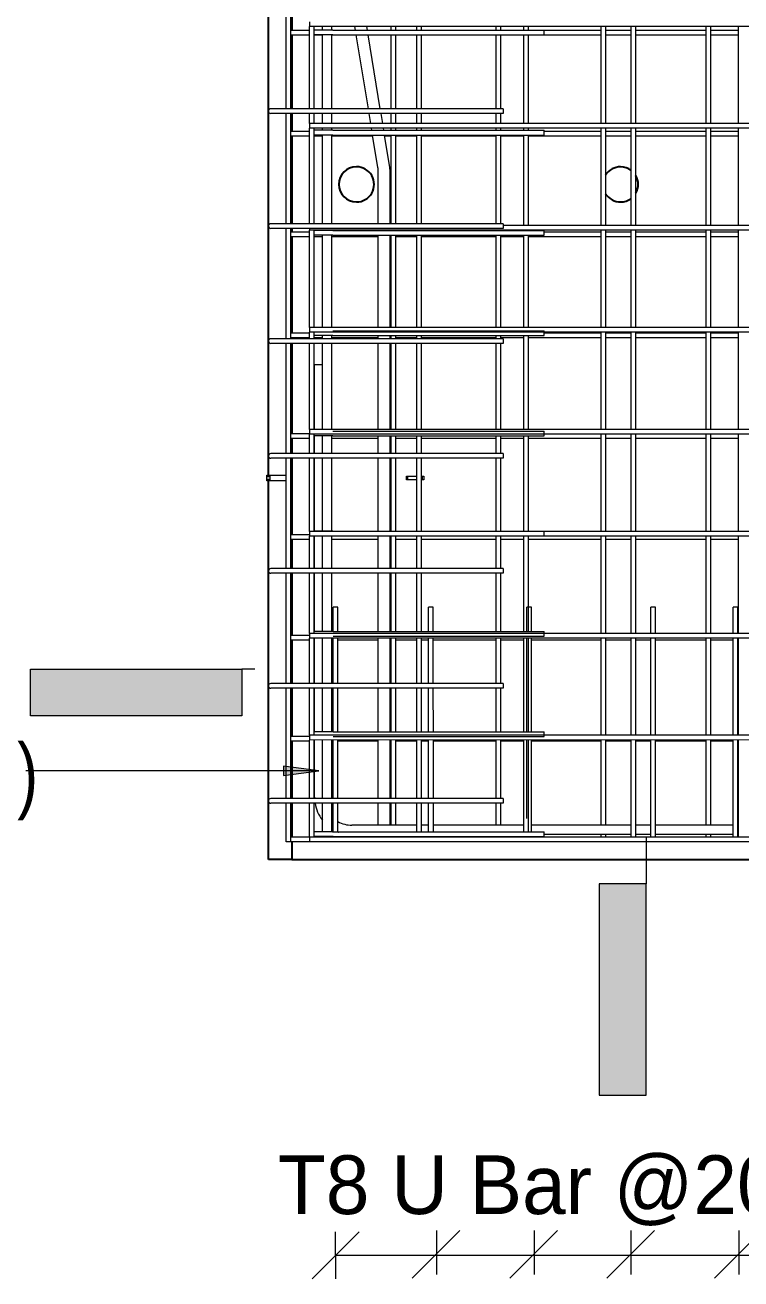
# Model space of a CAD drawing. Header units: millimetres. Extents: x -12508 to 11584, y -2169 to 13538.
# Drawn here: x -10300 to -9081, y -2109 to 26 of the extents above; entities that cross this region are included whole.
import ezdxf

# ---------------------------------------------------------------- set-up
doc = ezdxf.new("R2010")
doc.units = ezdxf.units.MM
doc.linetypes.add('Dash', pattern=[6.36, 3.18, -3.18])
for name, color, linetype, lineweight in [('A-ANNO-DIMS', 211, 'Continuous', 9), ('A-ANNO-DIMS-40', 211, 'Continuous', 9), ('A-DETL-MBND', 5, 'Continuous', 18), ('A-GENM', 13, 'Continuous', 18), ('A-WALL', 113, 'Continuous', 25), ('A-WALL-HDLN', 110, 'Dash', 25), ('G-ANNO-SYMB', 111, 'Continuous', 9), ('S-RBAR', 171, 'Continuous', 18), ('S-RBAR-IDEN', 171, 'Continuous', 9)]:
    doc.layers.add(name, color=color, linetype=linetype, lineweight=lineweight)
doc.styles.add('Nirmala UI Semilight', font='NirmalaS.ttf', dxfattribs={"width": 0.8, "height": 100})
doc.styles.add('Nirmala UI Semilight_1', font='NirmalaS.ttf', dxfattribs={"height": 100})
doc.dimstyles.new('Arrow_Filled_-_2_5_NI_UI', dxfattribs={"dimscale": 304.8, "dimtxt": 104.736395, "dimasz": 0.262467, "dimexe": 0.131234, "dimexo": 0.0625, "dimgap": 0.131234, "dimtad": 1, "dimdec": 4, "dimzin": 0, "dimdsep": 46, "dimtxsty": 'Nirmala UI Semilight_1', "dimblk1": 'OBLIQUE', "dimblk2": 'OBLIQUE', "dimsah": 1, "dimcen": 0.09, "dimazin": 0, "dimtfac": 1, "dimtdec": 4, "dimtix": 1, "dimtmove": 0, "dimatfit": 3, "dimfxl": 0.131234, "dimfxlon": 1, "dimtvp": 1, "dimtolj": 1, "dimtzin": 0, "dimarcsym": 2})

# ---------------------------------------------------------------- blocks, each defined once
blk = doc.blocks.new('RR spread anchor face based - RR-SA-1_4-160-1726851-Elevation Front 1')
at = {"layer": 'A-GENM'}
for p, q in [((-9650.6, 627.8), (-9648.1, 627.8)), ((-9650.6, 621.8), (-9650.6, 627.8)), ((-9648.1, 621.8), (-9650.6, 621.8)), ((-9648.1, 627.8), (-9632.9, 627.8)), ((-9648.1, 621.8), (-9648.1, 627.8)), ((-9632.9, 621.8), (-9648.1, 621.8)), ((-9624.9, 627.8), (-9623.1, 627.8)), ((-9623.1, 621.8), (-9624.9, 621.8)), ((-9623.1, 627.8), (-9620.6, 627.8)), ((-9623.1, 621.8), (-9623.1, 627.8)), ((-9620.6, 621.8), (-9623.1, 621.8)), ((-9620.6, 627.8), (-9620.6, 621.8))]:
    blk.add_line(p, q, dxfattribs=at)
blk = doc.blocks.new('RR spread anchor face based - RR-SA-2_5-250-2997505-Elevation Front 1')
at = {"layer": 'A-GENM'}
for p, q in [((-9888.1, 629.8), (-9883.1, 629.8)), ((-9888.1, 619.8), (-9888.1, 629.8)), ((-9883.1, 619.8), (-9888.1, 619.8)), ((-9883.1, 629.8), (-9855.6, 629.8)), ((-9883.1, 629.8), (-9883.1, 619.8)), ((-9855.6, 619.8), (-9883.1, 619.8)), ((-9847.6, 629.8), (-9845.6, 629.8)), ((-9845.6, 619.8), (-9847.6, 619.8))]:
    blk.add_line(p, q, dxfattribs=at)
blk = doc.blocks.new('Detail View - M_Section Tail - Filled Horizontal-14034-Elevation Front 1')
at = {"layer": 'G-ANNO-SYMB'}
blk.add_hatch(color=256, dxfattribs=at).paths.add_polyline_path([(-9931, 3649.4), (-9931, 3729.4), (-10291, 3729.4), (-10291, 3649.4)])
for p, q in [((-10291, 3649.4), (-10291, 3729.4)), ((-10291, 3729.4), (-9931, 3729.4)), ((-9931, 3729.4), (-9931, 3649.4)), ((-9931, 3649.4), (-10291, 3649.4))]:
    blk.add_line(p, q, dxfattribs=at)
blk = doc.blocks.new('DIMBLOCK2-Elevation Front 1')
at = {"layer": 'A-ANNO-DIMS-40'}
for p, q in [((-9771.1, -2069.4), (-9731.1, -2029.4)), ((-9771.1, -2069.4), (-9771.1, -2029.4)), ((-8758.8, -2069.4), (-8718.8, -2029.4)), ((-8758.8, -2069.4), (-8758.8, -2029.4)), ((-9771.1, -2069.4), (-9811.1, -2109.5)), ((-8758.8, -2069.4), (-9771.1, -2069.4)), ((-9771.1, -2069.4), (-9771.1, -2109.5)), ((-8758.8, -2069.4), (-8798.8, -2109.4)), ((-8758.8, -2069.4), (-8758.8, -2109.4))]:
    blk.add_line(p, q, dxfattribs=at)
at = {"layer": 'A-ANNO-DIMS-40', "color": 0, "insert": (-9869.6, -1899), "char_height": 100, "width": 1451.075, "attachment_point": 1, "rotation": 0.0006, "line_spacing_factor": 1.142579, "style": 'Nirmala UI Semilight_1'}
blk.add_mtext('T8 U Bar @200 mm', dxfattribs=at)
blk = doc.blocks.new('_Oblique')
at = {"color": 0, "linetype": 'ByBlock', "lineweight": -2}
blk.add_line((-0.5, -0.5), (0.5, 0.5), dxfattribs=at)

msp = doc.modelspace()

# ---------------------------------------------------------------- hatches: boundary and pattern name
at = {"layer": 'S-RBAR-IDEN'}
msp.add_hatch(color=256, dxfattribs=at).paths.add_polyline_path([(-9799.79353, -1244.22781), (-9859.79353, -1236.32866), (-9859.79353, -1252.12696)])

# ---------------------------------------------------------------- linework, layer by layer
at = {"layer": 'A-DETL-MBND'}
for p, q in [((-9559.26735, -2027.12578), (-9640.58463, -2108.44306)), ((-9599.26735, -2027.12578), (-9599.26735, -2102.12578)), ((-9393.02424, -2027.12578), (-9474.34152, -2108.44306)), ((-9433.02424, -2027.12578), (-9433.02424, -2102.12578)), ((-9228.03061, -2027.12578), (-9309.34789, -2108.44306)), ((-9268.03061, -2027.12578), (-9268.03061, -2102.12578)), ((-9044.28801, -2027.12578), (-9125.60529, -2108.44306)), ((-9084.28801, -2027.12578), (-9084.28801, -2102.12578))]:
    msp.add_line(p, q, dxfattribs=at)
at = {"layer": 'A-WALL'}
for p, q in [((-9885.57382, -740.17159), (-9885.58803, 619.82841)), ((-9845.58068, 71.42865), (-9845.58011, 16.89738)), ((-9845.58003, 8.89738), (-9845.57872, -116.37089)), ((-9845.57864, -124.37135), (-9845.57832, -154.86124)), ((-9845.57824, -162.86124), (-9845.57668, -312.17089)), ((-9845.57659, -320.17135), (-9845.57652, -326.61986)), ((-9845.57644, -334.61986), (-9845.57473, -498.37848)), ((-9845.57465, -506.37848), (-9845.57463, -507.97089)), ((-9845.57455, -515.97135), (-9845.57294, -670.13711)), ((-9845.57285, -678.13711), (-9845.57258, -703.77089)), ((-9845.5725, -711.77135), (-9845.57114, -841.89573)), ((-9885.56698, -1395.17187), (-9885.57372, -750.17159)), ((-9845.57106, -849.89573), (-9845.57054, -899.57089)), ((-9845.57045, -907.57135), (-9845.56935, -1013.65435)), ((-9845.56926, -1021.65435), (-9845.56849, -1095.37089)), ((-9845.56841, -1103.37135), (-9845.56755, -1185.41297)), ((-9845.56747, -1193.41297), (-9845.56645, -1291.17089)), ((-9845.56636, -1299.17135), (-9845.56576, -1357.17159)), ((-9845.56567, -1365.17159), (-9845.56536, -1395.17072)), ((-9845.56686, -1395.1714), (-9885.56698, -1395.17187)), ((-9845.56536, -1395.17072), (-9845.56686, -1395.1714)), ((-9845.56536, -1395.17072), (-8685.57906, -1395.1586))]:
    msp.add_line(p, q, dxfattribs=at)
for centre, start, end in [((-9735.57738, -245.16957), 90.00059865, 270.00059865), ((-9735.57738, -245.16957), 270.00059865, 90.00059865), ((-9285.57738, -245.16486), 90.00059865, 148.19539969), ((-9285.57738, -245.16486), 52.79779812, 90.00059865), ((-9285.57738, -245.16486), 330.01429004, 29.98690725), ((-9285.57738, -245.16486), 211.8057976, 270.00059865), ((-9285.57738, -245.16486), 270.00059865, 307.20339918)]:
    msp.add_arc(centre, 30, start, end, dxfattribs=at)
at = {"layer": 'A-WALL-HDLN'}
msp.add_line((-9885.57372, -750.12198), (-9885.57382, -740.2212), dxfattribs=at)
at = {"layer": 'G-ANNO-SYMB'}
for p, q in [((-9908.71552, -1070.60102), (-9930.95881, -1070.60102)), ((-9241.94215, -1356.07008), (-9241.94215, -1436.64516))]:
    msp.add_line(p, q, dxfattribs=at)
at = {"layer": 'S-RBAR'}
for p, q in [((-9855.59657, -116.371), (-9855.59853, 71.42855)), ((-9847.59657, -116.37091), (-9847.59853, 71.42863)), ((-9815.59522, -116.37058), (-9815.59669, 23.98399)), ((-9815.59668, 31.98399), (-9815.5966, 23.98399)), ((-8644.85616, 23.99623), (-9815.5966, 23.98399)), ((-9807.59522, -116.3705), (-9807.59669, 23.98408)), ((-9793.34251, 17.61466), (-9793.34257, 23.98423)), ((-9777.34251, 17.61485), (-9777.34257, 23.98439)), ((-9737.3114, 17.61527), (-9738.35507, 23.9848)), ((-9717.04474, 17.61548), (-9718.08841, 23.98501)), ((-9676.72768, 17.6159), (-9676.72775, 23.98545)), ((-9668.72768, 17.61598), (-9668.72775, 23.98553)), ((-9632.92996, 17.61636), (-9632.93002, 23.9859)), ((-9624.92996, 17.61644), (-9624.93002, 23.98599)), ((-9497.8574, 17.61777), (-9497.85747, 23.98731)), ((-9489.8574, 17.61785), (-9489.85747, 23.9874)), ((-9450.26329, 17.61827), (-9450.26336, 23.98781)), ((-9442.26329, 17.61835), (-9442.26336, 23.9879)), ((-9318.98546, -141.65514), (-9318.98719, 23.98918)), ((-9310.98546, -141.65506), (-9310.98719, 23.98927)), ((-9267.59496, -141.6546), (-9267.59669, 23.98972)), ((-9259.59496, -141.65452), (-9259.59669, 23.9898)), ((-9140.11518, -141.65327), (-9140.11691, 23.99105)), ((-9132.11518, -141.65319), (-9132.11691, 23.99114)), ((-9084.92829, -141.65269), (-9084.93002, 23.99163)), ((-9815.59662, 16.89769), (-9847.59796, 16.89736)), ((-9815.59653, 8.89769), (-9847.59787, 8.89736)), ((-9793.34362, 8.89792), (-9807.59653, 8.89777)), ((-9793.34111, -116.37035), (-9793.34242, 9.61466)), ((-9777.34111, -116.37018), (-9777.34242, 9.61485)), ((-9735.88314, 8.89852), (-9777.34242, 8.89809)), ((-9775.59644, 17.61487), (-9415.59644, 17.61863)), ((-9775.59635, 9.61487), (-9415.59635, 9.61863)), ((-9715.35755, -116.36953), (-9736.00058, 9.61528)), ((-9695.09089, -116.36932), (-9715.73391, 9.61549)), ((-9676.72759, 8.89914), (-9715.61647, 8.89874)), ((-9676.72629, -116.36913), (-9676.7276, 9.6159)), ((-9668.72629, -116.36905), (-9668.7276, 9.61598)), ((-9632.92987, 8.8996), (-9668.72759, 8.89923)), ((-9632.92856, -116.36867), (-9632.92987, 9.61636)), ((-9624.92856, -116.36859), (-9624.92987, 9.61644)), ((-9497.85731, 8.90101), (-9624.92987, 8.89968)), ((-9497.856, -116.36726), (-9497.85732, 9.61777)), ((-9489.856, -116.36718), (-9489.85732, 9.61785)), ((-9450.2632, 8.90151), (-9489.85731, 8.90109)), ((-9450.26163, -141.65651), (-9450.26321, 9.61827)), ((-9442.26163, -141.65643), (-9442.26321, 9.61835)), ((-9318.98703, 8.90288), (-9442.2632, 8.90159)), ((-9415.59635, 9.61863), (-9415.59644, 17.61863)), ((-9318.98712, 16.90288), (-9415.59643, 16.90187)), ((-9267.59662, 16.90342), (-9310.98712, 16.90296)), ((-9267.59653, 8.90342), (-9310.98703, 8.90296)), ((-9140.11684, 16.90475), (-9259.59662, 16.9035)), ((-9140.11675, 8.90475), (-9259.59653, 8.9035)), ((-9084.92995, 16.90533), (-9132.11684, 16.90483)), ((-9084.92987, 8.90533), (-9132.11675, 8.90483)), ((-9485.57911, -116.36713), (-9861.57911, -116.37106)), ((-9485.57903, -124.36713), (-9861.57903, -124.37106)), ((-9855.59452, -312.171), (-9855.59648, -124.37145)), ((-9847.59452, -312.17091), (-9847.59648, -124.37137)), ((-9815.59496, -141.66033), (-9815.59514, -124.37058)), ((-9807.59496, -141.66024), (-9807.59514, -124.3705)), ((-9793.34084, -141.66009), (-9793.34102, -124.37035)), ((-9777.34084, -141.65993), (-9777.34102, -124.37018)), ((-9711.21375, -141.65924), (-9714.04673, -124.36952)), ((-9690.94708, -141.65902), (-9693.78006, -124.36931)), ((-9676.72602, -141.65888), (-9676.7262, -124.36958)), ((-9668.72602, -141.65879), (-9668.7262, -124.3695)), ((-9632.92829, -141.65842), (-9632.92847, -124.36867)), ((-9624.92829, -141.65834), (-9624.92847, -124.36859)), ((-9497.85574, -141.65701), (-9497.85592, -124.36771)), ((-9489.85574, -141.65692), (-9489.85592, -124.36763)), ((-9485.57911, -116.36713), (-9485.57903, -124.36713)), ((-8781.57885, -141.64952), (-9815.59487, -141.66033)), ((-9815.59487, -141.66033), (-9815.59478, -149.66033)), ((-9815.59482, -154.86093), (-9847.59616, -154.86126)), ((-9815.59474, -162.86093), (-9847.59608, -162.86126)), ((-9815.59318, -312.17058), (-9815.59488, -149.66033)), ((-8611.50823, -149.64775), (-9815.59478, -149.66033)), ((-9807.59318, -312.1705), (-9807.59488, -149.66024)), ((-9793.34182, -162.8607), (-9807.59474, -162.86085)), ((-9793.34072, -153.09437), (-9793.34076, -149.66009)), ((-9793.33906, -312.17035), (-9793.34064, -161.09437)), ((-9777.34072, -153.09418), (-9777.34076, -149.65993)), ((-9777.33906, -312.17018), (-9777.34064, -161.09418)), ((-9707.73997, -162.8598), (-9777.34062, -162.86053)), ((-9775.59465, -153.09416), (-9415.59465, -153.0904)), ((-9775.59457, -161.09416), (-9415.59457, -161.0904)), ((-9709.34021, -153.09347), (-9709.90293, -149.65922)), ((-9698.99343, -216.24007), (-9708.02939, -161.09345)), ((-9689.07355, -153.09325), (-9689.63626, -149.65901)), ((-9679.25663, -213.00613), (-9687.76272, -161.09324)), ((-9676.7258, -162.85948), (-9687.4733, -162.85959)), ((-9676.7259, -153.09313), (-9676.72594, -149.65888)), ((-9676.72424, -312.16913), (-9676.72582, -161.09313)), ((-9668.7259, -153.09304), (-9668.72594, -149.65879)), ((-9668.72424, -312.16905), (-9668.72582, -161.09304)), ((-9632.92807, -162.85902), (-9668.7258, -162.8594)), ((-9632.92817, -153.09267), (-9632.92821, -149.65842)), ((-9632.92651, -312.16867), (-9632.92809, -161.09267)), ((-9624.92817, -153.09258), (-9624.92821, -149.65834)), ((-9624.92651, -312.16859), (-9624.92809, -161.09258)), ((-9497.85552, -162.85761), (-9624.92807, -162.85894)), ((-9497.85562, -153.09126), (-9497.85566, -149.65701)), ((-9497.85396, -312.16726), (-9497.85554, -161.09126)), ((-9489.85562, -153.09117), (-9489.85566, -149.65692)), ((-9489.85396, -312.16718), (-9489.85554, -161.09117)), ((-9450.2614, -162.85711), (-9489.85552, -162.85753)), ((-9450.26151, -153.09076), (-9450.26154, -149.65651)), ((-9450.25981, -315.30083), (-9450.26142, -161.09076)), ((-9442.26151, -153.09068), (-9442.26154, -149.65643)), ((-9442.25981, -315.30075), (-9442.26142, -161.09068)), ((-9318.98524, -162.85574), (-9442.2614, -162.85703)), ((-9415.59457, -161.0904), (-9415.59465, -153.0904)), ((-9318.98532, -154.85574), (-9415.59463, -154.85675)), ((-9318.98365, -315.29946), (-9318.98538, -149.65514)), ((-9310.98365, -315.29938), (-9310.98538, -149.65506)), ((-9267.59482, -154.8552), (-9310.98532, -154.85566)), ((-9267.59474, -162.8552), (-9310.98524, -162.85566)), ((-9267.59314, -315.29892), (-9267.59488, -149.6546)), ((-9259.59314, -315.29884), (-9259.59488, -149.65452)), ((-9140.11504, -154.85387), (-9259.59482, -154.85512)), ((-9140.11496, -162.85387), (-9259.59474, -162.85512)), ((-9140.11336, -315.29759), (-9140.1151, -149.65327)), ((-9132.11336, -315.29751), (-9132.1151, -149.65319)), ((-9084.92815, -154.8533), (-9132.11504, -154.85379)), ((-9084.92807, -162.8533), (-9132.11496, -162.85379)), ((-9084.92648, -315.29702), (-9084.92821, -149.65269)), ((-9698.40033, -312.16936), (-9698.40125, -223.51597)), ((-9678.40033, -312.16915), (-9678.40125, -223.51576)), ((-9485.57707, -312.16713), (-9861.57707, -312.17106)), ((-9485.57698, -320.16713), (-9861.57698, -320.17106)), ((-9855.59247, -507.971), (-9855.59444, -320.17145)), ((-9847.59247, -507.97091), (-9847.59444, -320.17137)), ((-9815.593, -320.17058), (-9815.59297, -323.30465)), ((-9485.57707, -312.16713), (-9485.57698, -320.16713)), ((-8591.11176, -315.29186), (-9485.57703, -315.3012)), ((-9815.59303, -326.61955), (-9847.59437, -326.61988)), ((-9815.59294, -334.61955), (-9847.59429, -334.61988)), ((-9815.59133, -488.94897), (-9815.59306, -323.30465)), ((-8590.27259, -323.29185), (-9815.59297, -323.30465)), ((-9807.59133, -488.94889), (-9807.59306, -323.30457)), ((-9793.34003, -334.61932), (-9807.59294, -334.61947)), ((-9793.33894, -323.80339), (-9793.33895, -323.30442)), ((-9793.33721, -488.94874), (-9793.33886, -331.80339)), ((-9777.33894, -323.8032), (-9777.33895, -323.30425)), ((-9777.33721, -488.94857), (-9777.33886, -331.8032)), ((-9698.40009, -334.61833), (-9777.33883, -334.61915)), ((-9775.59287, -323.80318), (-9415.59287, -323.79942)), ((-9775.59278, -331.80318), (-9415.59278, -331.79942)), ((-9698.40021, -323.80238), (-9698.40021, -323.30342)), ((-9698.39848, -488.94775), (-9698.40012, -331.80238)), ((-9678.40021, -323.80217), (-9678.40021, -323.30322)), ((-9678.39848, -488.94754), (-9678.40012, -331.80217)), ((-9676.724, -334.6181), (-9678.40009, -334.61812)), ((-9676.72412, -323.80215), (-9676.72412, -323.3032)), ((-9676.72239, -488.94752), (-9676.72403, -331.80215)), ((-9668.72412, -323.80207), (-9668.72412, -323.30311)), ((-9668.72239, -488.94744), (-9668.72403, -331.80207)), ((-9632.92628, -334.61764), (-9668.724, -334.61802)), ((-9632.92639, -323.80169), (-9632.92639, -323.30274)), ((-9632.92466, -488.94706), (-9632.92631, -331.80169)), ((-9624.92639, -323.80161), (-9624.92639, -323.30266)), ((-9624.92466, -488.94698), (-9624.92631, -331.80161)), ((-9497.85372, -334.61623), (-9624.92628, -334.61756)), ((-9497.85384, -323.80028), (-9497.85384, -323.30133)), ((-9497.85211, -488.94565), (-9497.85375, -331.80028)), ((-9489.85384, -323.8002), (-9489.85384, -323.30125)), ((-9489.85211, -488.94557), (-9489.85375, -331.8002)), ((-9450.25961, -334.61573), (-9489.85372, -334.61615)), ((-9450.25972, -323.79978), (-9450.25973, -323.30083)), ((-9450.258, -488.94515), (-9450.25964, -331.79978)), ((-9442.25972, -323.7997), (-9442.25973, -323.30075)), ((-9442.258, -488.94507), (-9442.25964, -331.7997)), ((-9318.98344, -334.61436), (-9442.25961, -334.61565)), ((-9415.59278, -331.79942), (-9415.59287, -323.79942)), ((-9318.98353, -326.61436), (-9415.59284, -326.61537)), ((-9318.98183, -488.94378), (-9318.98356, -323.29946)), ((-9310.98183, -488.9437), (-9310.98356, -323.29938)), ((-9267.59303, -326.61382), (-9310.98353, -326.61428)), ((-9267.59294, -334.61382), (-9310.98344, -334.61428)), ((-9267.59133, -488.94325), (-9267.59306, -323.29892)), ((-9259.59133, -488.94316), (-9259.59306, -323.29884)), ((-9140.11325, -326.61249), (-9259.59303, -326.61374)), ((-9140.11316, -334.61249), (-9259.59294, -334.61374)), ((-9140.11155, -488.94191), (-9140.11328, -323.29759)), ((-9132.11155, -488.94183), (-9132.11328, -323.29751)), ((-9084.92636, -326.61192), (-9132.11325, -326.61241)), ((-9084.92628, -334.61192), (-9132.11316, -334.61241)), ((-9084.92466, -488.94134), (-9084.92639, -323.29702)), ((-8579.69999, -488.93606), (-9815.59124, -488.94897)), ((-9815.59124, -488.94897), (-9815.59115, -496.94897)), ((-9485.57502, -507.96713), (-9861.57502, -507.97106)), ((-9815.59123, -498.37817), (-9847.59257, -498.37851)), ((-9815.59115, -506.37817), (-9847.59249, -506.37851)), ((-9815.59113, -507.97058), (-9815.59125, -496.94897)), ((-9775.59132, -496.94855), (-9815.59115, -496.94897)), ((-9807.59113, -507.9705), (-9807.59125, -496.94889)), ((-9793.33823, -506.37794), (-9807.59115, -506.37809)), ((-9793.33702, -507.97035), (-9793.33707, -502.51242)), ((-9777.33702, -507.97018), (-9777.33707, -502.51223)), ((-9698.3983, -506.37695), (-9777.33703, -506.37777)), ((-9775.59108, -494.51221), (-9415.59108, -494.50845)), ((-8579.69991, -496.93606), (-9775.59106, -496.94855)), ((-9775.591, -502.51221), (-9415.591, -502.50845)), ((-9698.39828, -507.96936), (-9698.39834, -502.5114)), ((-9678.39828, -507.96915), (-9678.39834, -502.51119)), ((-9676.72221, -506.37672), (-9678.3983, -506.37674)), ((-9676.72219, -507.96913), (-9676.72225, -502.51118)), ((-9668.72219, -507.96905), (-9668.72225, -502.51109)), ((-9632.92448, -506.37626), (-9668.72221, -506.37664)), ((-9632.92447, -507.96867), (-9632.92452, -502.51072)), ((-9624.92447, -507.96859), (-9624.92452, -502.51063)), ((-9497.85193, -506.37485), (-9624.92448, -506.37618)), ((-9497.85191, -507.96726), (-9497.85197, -502.50931)), ((-9489.85191, -507.96718), (-9489.85197, -502.50922)), ((-9450.25782, -506.37435), (-9489.85193, -506.37477)), ((-9485.57502, -507.96713), (-9485.57494, -515.96713)), ((-9450.25618, -662.58948), (-9450.25786, -502.50881)), ((-9442.25618, -662.58939), (-9442.25786, -502.50873)), ((-9318.98165, -506.37298), (-9442.25782, -506.37427)), ((-9415.591, -502.50845), (-9415.59108, -494.50845)), ((-9318.98173, -498.37298), (-9415.59104, -498.37399)), ((-9318.98002, -662.5881), (-9318.98175, -496.94378)), ((-9310.98002, -662.58802), (-9310.98175, -496.9437)), ((-9267.59123, -498.37245), (-9310.98173, -498.3729)), ((-9267.59115, -506.37245), (-9310.98165, -506.3729)), ((-9267.58952, -662.58757), (-9267.59125, -496.94325)), ((-9259.58952, -662.58748), (-9259.59125, -496.94316)), ((-9140.11145, -498.37111), (-9259.59123, -498.37236)), ((-9140.11137, -506.37111), (-9259.59115, -506.37236)), ((-9140.10974, -662.58624), (-9140.11147, -496.94191)), ((-9132.10974, -662.58615), (-9132.11147, -496.94183)), ((-9084.92457, -498.37054), (-9132.11145, -498.37103)), ((-9084.92448, -506.37054), (-9132.11137, -506.37103)), ((-9084.92285, -662.58566), (-9084.92458, -496.94134)), ((-9485.57494, -515.96713), (-9861.57494, -515.97106)), ((-9855.59043, -703.771), (-9855.59239, -515.97145)), ((-9847.59043, -703.77091), (-9847.59239, -515.97137)), ((-9815.58952, -662.59329), (-9815.59105, -515.97058)), ((-9807.58952, -662.59321), (-9807.59105, -515.9705)), ((-9793.3354, -662.59306), (-9793.33693, -515.97035)), ((-9777.3354, -662.59289), (-9777.33693, -515.97018)), ((-9698.39667, -662.59207), (-9698.3982, -515.96936)), ((-9678.39667, -662.59186), (-9678.3982, -515.96915)), ((-9676.72058, -662.59184), (-9676.72211, -515.96958)), ((-9668.72058, -662.59176), (-9668.72211, -515.9695)), ((-9632.92285, -662.59138), (-9632.92438, -515.96867)), ((-9624.92285, -662.5913), (-9624.92438, -515.96859)), ((-9497.8503, -662.58997), (-9497.85183, -515.96771)), ((-9489.8503, -662.58989), (-9489.85183, -515.96763)), ((-9793.33655, -552.67051), (-9806.96224, -552.67065)), ((-9806.9611, -662.5932), (-9806.96224, -552.67065)), ((-9815.58944, -670.13679), (-9847.59078, -670.13713)), ((-9815.58935, -678.13679), (-9847.5907, -678.13713)), ((-9815.58909, -703.77058), (-9815.58943, -670.59329)), ((-8637.58922, -662.58099), (-9815.58942, -662.59329)), ((-9815.58942, -662.59329), (-9815.58934, -670.59329)), ((-9775.5895, -670.59288), (-9815.58934, -670.59329)), ((-9807.58909, -703.7705), (-9807.58943, -670.59321)), ((-9806.96176, -678.1367), (-9807.58935, -678.13671)), ((-9806.96067, -703.77049), (-9806.96098, -673.22166)), ((-9793.33497, -703.77035), (-9793.33529, -673.22144)), ((-9777.33497, -703.77018), (-9777.33529, -673.22125)), ((-9698.3965, -678.13557), (-9777.33524, -678.13639)), ((-9775.5893, -665.22123), (-9415.5893, -665.21747)), ((-8637.58913, -670.58099), (-9775.58924, -670.59288)), ((-9775.58922, -673.22123), (-9415.58922, -673.21747)), ((-9698.39624, -703.76936), (-9698.39656, -673.22043)), ((-9678.39624, -703.76915), (-9678.39656, -673.22022)), ((-9676.72042, -678.13534), (-9678.3965, -678.13536)), ((-9676.72015, -703.76913), (-9676.72047, -673.2202)), ((-9668.72015, -703.76905), (-9668.72047, -673.22012)), ((-9632.92269, -678.13488), (-9668.72042, -678.13526)), ((-9632.92242, -703.76867), (-9632.92274, -673.21974)), ((-9624.92242, -703.76859), (-9624.92274, -673.21966)), ((-9497.85013, -678.13347), (-9624.92269, -678.1348)), ((-9497.84987, -703.76726), (-9497.85019, -673.21833)), ((-9489.84987, -703.76718), (-9489.85019, -673.21825)), ((-9450.25602, -678.13297), (-9489.85013, -678.13339)), ((-9450.25437, -835.92686), (-9450.25607, -673.21783)), ((-9442.25437, -835.92678), (-9442.25607, -673.21775)), ((-9318.97985, -678.1316), (-9442.25602, -678.13289)), ((-9415.58922, -673.21747), (-9415.5893, -665.21747)), ((-9318.9782, -836.23243), (-9318.97993, -670.5881)), ((-9310.9782, -836.23234), (-9310.97993, -670.58802)), ((-9267.58935, -678.13107), (-9310.97985, -678.13152)), ((-9267.5877, -836.23189), (-9267.58943, -670.58757)), ((-9259.5877, -836.23181), (-9259.58943, -670.58748)), ((-9140.10957, -678.12973), (-9259.58935, -678.13098)), ((-9140.10792, -836.23056), (-9140.10965, -670.58624)), ((-9132.10792, -836.23047), (-9132.10965, -670.58615)), ((-9084.92269, -678.12916), (-9132.10957, -678.12965)), ((-9084.92104, -836.22998), (-9084.92277, -670.58566)), ((-9485.57298, -703.76713), (-9861.57298, -703.77106)), ((-9485.57298, -703.76713), (-9485.57289, -711.76713)), ((-9485.57289, -711.76713), (-9861.57289, -711.77106)), ((-9855.58838, -899.571), (-9855.59034, -711.77145)), ((-9847.58838, -899.57091), (-9847.59034, -711.77137)), ((-9815.5877, -836.23762), (-9815.589, -711.77058)), ((-9807.5877, -836.23753), (-9807.589, -711.7705)), ((-9806.95928, -835.93068), (-9806.96058, -711.77049)), ((-9793.33359, -835.93047), (-9793.33489, -711.77035)), ((-9777.33359, -835.93028), (-9777.33489, -711.77018)), ((-9698.39486, -835.92945), (-9698.39615, -711.76936)), ((-9678.39486, -835.92924), (-9678.39615, -711.76915)), ((-9676.71877, -835.92923), (-9676.72006, -711.76958)), ((-9668.71877, -835.92914), (-9668.72006, -711.7695)), ((-9632.92104, -835.92877), (-9632.92234, -711.76867)), ((-9624.92104, -835.92868), (-9624.92234, -711.76859)), ((-9497.84849, -835.92736), (-9497.84978, -711.76771)), ((-9489.84849, -835.92727), (-9489.84978, -711.76763)), ((-9815.58764, -841.89541), (-9847.58899, -841.89575)), ((-9815.58756, -849.89541), (-9847.5889, -849.89575)), ((-9815.58704, -899.57058), (-9815.58762, -844.23762)), ((-9775.58761, -836.2372), (-9815.58761, -836.23762)), ((-9815.58761, -836.23762), (-9815.58753, -844.23762)), ((-8637.58732, -844.22531), (-9815.58753, -844.23762)), ((-9807.58704, -899.5705), (-9807.58762, -844.23753)), ((-9806.95997, -849.89532), (-9807.58756, -849.89533)), ((-9806.95862, -899.57049), (-9806.9592, -844.23753)), ((-9793.33292, -899.57035), (-9793.3335, -844.23738)), ((-9777.33292, -899.57018), (-9777.3335, -844.23722)), ((-9698.39471, -849.89419), (-9777.33344, -849.89501)), ((-9775.58752, -835.93026), (-9415.58752, -835.9265)), ((-8637.5874, -836.22531), (-9775.58751, -836.2372)), ((-9775.58743, -843.93026), (-9415.58743, -843.9265)), ((-9698.39419, -899.56936), (-9698.39477, -844.23639)), ((-9678.39419, -899.56915), (-9678.39477, -844.23618)), ((-9676.71862, -849.89396), (-9678.39471, -849.89398)), ((-9676.7181, -899.56913), (-9676.71868, -844.23616)), ((-9668.7181, -899.56905), (-9668.71868, -844.23608)), ((-9632.92089, -849.8935), (-9668.71862, -849.89388)), ((-9632.92037, -899.56867), (-9632.92095, -844.23571)), ((-9624.92037, -899.56859), (-9624.92095, -844.23562)), ((-9497.84834, -849.89209), (-9624.92089, -849.89342)), ((-9497.84782, -899.56726), (-9497.8484, -844.2343)), ((-9489.84782, -899.56718), (-9489.8484, -844.23421)), ((-9450.25423, -849.8916), (-9489.84834, -849.89201)), ((-9450.25259, -1006.63588), (-9450.25429, -844.2338)), ((-9442.25259, -1006.6358), (-9442.25429, -844.23371)), ((-9318.97806, -849.89022), (-9442.25423, -849.89151)), ((-9415.58743, -843.9265), (-9415.58752, -835.9265)), ((-9318.97639, -1009.87675), (-9318.97812, -844.23243)), ((-9310.97639, -1009.87666), (-9310.97812, -844.23234)), ((-9267.58756, -849.88969), (-9310.97806, -849.89014)), ((-9267.58589, -1009.87621), (-9267.58762, -844.23189)), ((-9259.58589, -1009.87613), (-9259.58762, -844.23181)), ((-9140.10778, -849.88835), (-9259.58756, -849.8896)), ((-9140.10611, -1009.87488), (-9140.10784, -844.23056)), ((-9132.10611, -1009.8748), (-9132.10784, -844.23047)), ((-9084.92089, -849.88778), (-9132.10778, -849.88827)), ((-9084.91922, -1009.8743), (-9084.92095, -844.22998)), ((-9485.57093, -899.56713), (-9861.57093, -899.57106)), ((-9485.57085, -907.56713), (-9861.57085, -907.57106)), ((-9855.58634, -1095.371), (-9855.5883, -907.57145)), ((-9847.58634, -1095.37091), (-9847.5883, -907.57137)), ((-9815.58589, -1009.88194), (-9815.58696, -907.57058)), ((-9807.58589, -1009.88185), (-9807.58696, -907.5705)), ((-9806.9575, -1006.63971), (-9806.95854, -907.57049)), ((-9793.33181, -1006.63949), (-9793.33284, -907.57035)), ((-9777.33181, -1006.6393), (-9777.33284, -907.57018)), ((-9698.39307, -1006.63848), (-9698.39411, -907.56936)), ((-9678.39307, -1006.63827), (-9678.39411, -907.56915)), ((-9676.71698, -1006.63825), (-9676.71802, -907.56958)), ((-9668.71698, -1006.63817), (-9668.71802, -907.5695)), ((-9632.91925, -1006.63779), (-9632.92029, -907.56867)), ((-9624.91925, -1006.63771), (-9624.92029, -907.56859)), ((-9497.8467, -1006.63638), (-9497.84774, -907.56771)), ((-9489.8467, -1006.6363), (-9489.84774, -907.56763)), ((-9485.57093, -899.56713), (-9485.57085, -907.56713)), ((-9767.12492, -965.17012), (-9775.12492, -965.1702)), ((-9775.12448, -1006.63928), (-9775.12492, -965.1702)), ((-9767.12448, -1006.63919), (-9767.12492, -965.17012)), ((-9604.65368, -965.16842), (-9612.65368, -965.1685)), ((-9612.65325, -1006.63758), (-9612.65368, -965.1685)), ((-9604.65325, -1006.6375), (-9604.65368, -965.16842)), ((-9437.18245, -965.16667), (-9445.18245, -965.16675)), ((-9445.18202, -1006.63583), (-9445.18245, -965.16675)), ((-9437.18202, -1006.63575), (-9437.18245, -965.16667)), ((-9225.96121, -965.16446), (-9233.96121, -965.16455)), ((-9233.96075, -1009.87586), (-9233.96121, -965.16455)), ((-9225.96075, -1009.87578), (-9225.96121, -965.16446)), ((-9085.98998, -965.163), (-9093.98998, -965.16308)), ((-9093.98951, -1009.8744), (-9093.98998, -965.16308)), ((-9085.98951, -1009.87431), (-9085.98998, -965.163)), ((-9815.58585, -1013.65403), (-9847.58719, -1013.65437)), ((-9815.58576, -1021.65403), (-9847.58711, -1021.65437)), ((-9775.5858, -1009.88152), (-9815.5858, -1009.88194)), ((-9815.5858, -1009.88194), (-9815.58571, -1017.88194)), ((-9815.58499, -1095.37058), (-9815.5858, -1017.88194)), ((-8637.58551, -1017.86963), (-9815.58571, -1017.88194)), ((-9807.58499, -1095.3705), (-9807.5858, -1017.88185)), ((-9806.95818, -1021.65394), (-9807.58576, -1021.65395)), ((-9806.95657, -1095.37049), (-9806.95738, -1017.88185)), ((-9793.33088, -1095.37035), (-9793.33169, -1017.8817)), ((-9777.33088, -1095.37018), (-9777.33169, -1017.88154)), ((-9775.12567, -1021.65361), (-9777.33165, -1021.65363)), ((-9775.58573, -1006.63928), (-9415.58573, -1006.63552)), ((-8637.58559, -1009.86963), (-9775.5857, -1009.88152)), ((-9775.58565, -1014.63928), (-9415.58565, -1014.63552)), ((-9775.12356, -1095.37016), (-9775.12437, -1017.88151)), ((-9767.12356, -1095.37007), (-9767.12437, -1017.88143)), ((-9698.39292, -1021.65281), (-9767.12433, -1021.65353)), ((-9698.39215, -1095.36936), (-9698.39295, -1017.88071)), ((-9678.39215, -1095.36915), (-9678.39295, -1017.8805)), ((-9676.71683, -1021.65258), (-9678.39292, -1021.6526)), ((-9676.71606, -1095.36913), (-9676.71687, -1017.88049)), ((-9668.71606, -1095.36905), (-9668.71687, -1017.8804)), ((-9632.9191, -1021.65212), (-9668.71683, -1021.6525)), ((-9632.91833, -1095.36867), (-9632.91914, -1017.88003)), ((-9624.91833, -1095.36859), (-9624.91914, -1017.87994)), ((-9612.65444, -1021.65191), (-9624.9191, -1021.65204)), ((-9612.65232, -1095.36846), (-9612.65313, -1017.87982)), ((-9604.65232, -1095.36838), (-9604.65313, -1017.87973)), ((-9497.84655, -1021.65071), (-9604.65309, -1021.65183)), ((-9497.84578, -1095.36726), (-9497.84659, -1017.87862)), ((-9489.84578, -1095.36718), (-9489.84659, -1017.87853)), ((-9450.25243, -1021.65022), (-9489.84655, -1021.65063)), ((-9450.2508, -1177.34491), (-9450.25247, -1017.87812)), ((-9445.18023, -1177.34486), (-9445.1819, -1017.87807)), ((-9442.2508, -1177.34483), (-9442.25247, -1017.87804)), ((-9437.18023, -1177.34477), (-9437.1819, -1017.87798)), ((-9318.97627, -1021.64884), (-9437.18186, -1021.65008)), ((-9415.58565, -1014.63552), (-9415.58573, -1006.63552)), ((-9318.97457, -1183.52107), (-9318.9763, -1017.87675)), ((-9310.97457, -1183.52099), (-9310.9763, -1017.87666)), ((-9267.58576, -1021.64831), (-9310.97627, -1021.64876)), ((-9267.58407, -1183.52053), (-9267.5858, -1017.87621)), ((-9259.58407, -1183.52045), (-9259.5858, -1017.87613)), ((-9233.96197, -1021.64796), (-9259.58576, -1021.64822)), ((-9233.95893, -1183.52018), (-9233.96066, -1017.87586)), ((-9225.95893, -1183.5201), (-9225.96066, -1017.87578)), ((-9140.10598, -1021.64698), (-9225.96062, -1021.64787)), ((-9140.10429, -1183.5192), (-9140.10602, -1017.87488)), ((-9132.10429, -1183.51912), (-9132.10602, -1017.8748)), ((-9093.99073, -1021.64649), (-9132.10598, -1021.64689)), ((-9093.9877, -1183.51872), (-9093.98943, -1017.8744)), ((-9085.9877, -1183.51864), (-9085.98943, -1017.87431)), ((-9084.9191, -1021.6464), (-9085.98939, -1021.64641)), ((-9084.91741, -1183.51862), (-9084.91914, -1017.8743)), ((-9485.56888, -1095.36713), (-9861.56888, -1095.37106)), ((-9485.5688, -1103.36713), (-9861.5688, -1103.37106)), ((-9855.58429, -1291.171), (-9855.58625, -1103.37145)), ((-9847.58429, -1291.17091), (-9847.58625, -1103.37137)), ((-9815.58407, -1183.52626), (-9815.58491, -1103.37058)), ((-9807.58407, -1183.52618), (-9807.58491, -1103.3705)), ((-9806.95572, -1177.34873), (-9806.95649, -1103.37049)), ((-9793.33002, -1177.34852), (-9793.3308, -1103.37035)), ((-9777.33002, -1177.34833), (-9777.3308, -1103.37018)), ((-9775.1227, -1177.3483), (-9775.12347, -1103.37016)), ((-9767.1227, -1177.34822), (-9767.12347, -1103.37007)), ((-9698.39129, -1177.3475), (-9698.39206, -1103.36936)), ((-9678.39129, -1177.34729), (-9678.39206, -1103.36915)), ((-9676.7152, -1177.34728), (-9676.71597, -1103.36958)), ((-9668.7152, -1177.34719), (-9668.71597, -1103.3695)), ((-9632.91747, -1177.34682), (-9632.91824, -1103.36867)), ((-9624.91747, -1177.34673), (-9624.91824, -1103.36859)), ((-9612.65147, -1177.34661), (-9612.65224, -1103.36846)), ((-9604.65147, -1177.34652), (-9604.65224, -1103.36838)), ((-9497.84492, -1177.34541), (-9497.84569, -1103.36771)), ((-9489.84492, -1177.34532), (-9489.84569, -1103.36763)), ((-9485.56888, -1095.36713), (-9485.5688, -1103.36713)), ((-9815.58405, -1185.41265), (-9847.5854, -1185.41299)), ((-9815.58397, -1193.41265), (-9847.58531, -1193.41299)), ((-9815.58295, -1291.17058), (-9815.58399, -1191.52626)), ((-9775.58399, -1183.52584), (-9815.58398, -1183.52626)), ((-9815.58398, -1183.52626), (-9815.5839, -1191.52626)), ((-8637.58369, -1191.51395), (-9815.5839, -1191.52626)), ((-9807.58295, -1291.1705), (-9807.58399, -1191.52618)), ((-9806.95638, -1193.41256), (-9807.58397, -1193.41257)), ((-9806.95455, -1289.17065), (-9806.95557, -1191.52617)), ((-9793.32883, -1291.17035), (-9793.32987, -1191.52603)), ((-9777.32883, -1291.17018), (-9777.32987, -1191.52586)), ((-9775.12388, -1193.41223), (-9777.32985, -1193.41225)), ((-9775.58395, -1177.34831), (-9415.58395, -1177.34455)), ((-8637.58378, -1183.51395), (-9775.58389, -1183.52584)), ((-9775.58387, -1185.34831), (-9415.58387, -1185.34455)), ((-9775.12151, -1291.17016), (-9775.12255, -1191.52584)), ((-9767.12151, -1291.17007), (-9767.12255, -1191.52575)), ((-9698.39112, -1193.41143), (-9767.12253, -1193.41215)), ((-9698.3901, -1291.16936), (-9698.39114, -1191.52503)), ((-9678.3901, -1291.16915), (-9678.39114, -1191.52483)), ((-9676.71503, -1193.4112), (-9678.39112, -1193.41122)), ((-9676.71401, -1291.16913), (-9676.71505, -1191.52481)), ((-9668.71401, -1291.16905), (-9668.71505, -1191.52472)), ((-9632.9173, -1193.41075), (-9668.71503, -1193.41112)), ((-9632.91628, -1291.16867), (-9632.91732, -1191.52435)), ((-9624.91628, -1291.16859), (-9624.91732, -1191.52427)), ((-9612.65264, -1193.41053), (-9624.9173, -1193.41066)), ((-9612.65028, -1291.16846), (-9612.65132, -1191.52414)), ((-9604.65028, -1291.16838), (-9604.65132, -1191.52406)), ((-9497.84475, -1193.40933), (-9604.6513, -1193.41045)), ((-9497.84373, -1291.16726), (-9497.84477, -1191.52294)), ((-9489.84373, -1291.16718), (-9489.84477, -1191.52286)), ((-9450.25064, -1193.40884), (-9489.84475, -1193.40925)), ((-9450.24902, -1348.05393), (-9450.25066, -1191.52244)), ((-9445.17869, -1325.16675), (-9445.18008, -1191.52239)), ((-9442.24902, -1348.05385), (-9442.25066, -1191.52236)), ((-9437.17869, -1325.16667), (-9437.18008, -1191.52231)), ((-9318.97447, -1193.40747), (-9437.18006, -1193.4087)), ((-9415.58387, -1185.34455), (-9415.58395, -1177.34455)), ((-9318.97297, -1336.66555), (-9318.97449, -1191.52107)), ((-9310.97297, -1336.66547), (-9310.97449, -1191.52099)), ((-9267.58397, -1193.40693), (-9310.97447, -1193.40738)), ((-9267.58226, -1357.16486), (-9267.58399, -1191.52053)), ((-9259.58226, -1357.16477), (-9259.58399, -1191.52045)), ((-9233.96017, -1193.40658), (-9259.58397, -1193.40684)), ((-9233.95745, -1325.16455), (-9233.95885, -1191.52018)), ((-9225.95745, -1325.16446), (-9225.95885, -1191.5201)), ((-9140.10419, -1193.4056), (-9225.95883, -1193.40649)), ((-9140.10269, -1336.66368), (-9140.10421, -1191.5192)), ((-9132.10269, -1336.6636), (-9132.10421, -1191.51912)), ((-9093.98894, -1193.40511), (-9132.10419, -1193.40551)), ((-9093.98622, -1325.16308), (-9093.98762, -1191.51872)), ((-9085.98622, -1325.163), (-9085.98762, -1191.51864)), ((-9084.9173, -1193.40502), (-9085.9876, -1193.40503)), ((-9084.91559, -1357.16295), (-9084.91732, -1191.51862)), ((-9485.56684, -1291.16713), (-9861.56684, -1291.17106)), ((-9485.56675, -1299.16713), (-9861.56675, -1299.17106)), ((-9855.58352, -1365.17165), (-9855.58421, -1299.17145)), ((-9847.58352, -1365.17157), (-9847.58421, -1299.17137)), ((-9815.58226, -1357.17058), (-9815.58287, -1299.17058)), ((-9807.58226, -1357.1705), (-9807.58287, -1299.1705)), ((-9793.32824, -1348.05754), (-9793.32875, -1299.17035)), ((-9777.32824, -1348.05735), (-9777.32875, -1299.17018)), ((-9775.12116, -1325.1702), (-9775.12143, -1299.17016)), ((-9767.12116, -1325.17012), (-9767.12143, -1299.17007)), ((-9698.38962, -1336.66951), (-9698.39002, -1299.16936)), ((-9678.38962, -1336.66931), (-9678.39002, -1299.16915)), ((-9676.71353, -1336.66929), (-9676.71393, -1299.16958)), ((-9668.71353, -1336.6692), (-9668.71393, -1299.1695)), ((-9632.91569, -1348.05584), (-9632.9162, -1299.16867)), ((-9624.91569, -1348.05576), (-9624.9162, -1299.16859)), ((-9612.64992, -1325.1685), (-9612.65019, -1299.16846)), ((-9604.64992, -1325.16842), (-9604.65019, -1299.16838)), ((-9497.84325, -1336.66742), (-9497.84365, -1299.16771)), ((-9489.84325, -1336.66734), (-9489.84365, -1299.16763)), ((-9485.56684, -1291.16713), (-9485.56675, -1299.16713)), ((-9632.91581, -1336.66883), (-9743.45405, -1336.66999)), ((-9612.64984, -1336.66862), (-9624.91581, -1336.66875)), ((-9450.24914, -1336.66692), (-9604.64984, -1336.66854)), ((-9267.58247, -1336.66501), (-9437.1786, -1336.66679)), ((-9233.95737, -1336.66466), (-9259.58247, -1336.66493)), ((-9093.98613, -1336.6632), (-9225.95737, -1336.66458)), ((-9084.91581, -1336.66311), (-9085.98613, -1336.66312)), ((-9847.58352, -1365.17157), (-9855.58352, -1365.17165)), ((-9815.58226, -1357.17127), (-9847.5836, -1357.17161)), ((-9815.58218, -1365.17127), (-9847.58352, -1365.17161)), ((-8480.79661, -1357.15663), (-9815.58217, -1357.17058)), ((-9815.58217, -1357.17058), (-9815.58208, -1365.17058)), ((-8480.79653, -1365.15663), (-9815.58208, -1365.17058)), ((-9793.32814, -1357.17035), (-9793.32815, -1356.05754)), ((-9777.32814, -1357.17018), (-9777.32815, -1356.05735)), ((-9775.58217, -1348.05733), (-9415.58217, -1348.05357)), ((-9775.58208, -1356.05733), (-9415.58208, -1356.05357)), ((-9698.38941, -1357.16936), (-9698.38942, -1356.05653)), ((-9678.38941, -1357.16915), (-9678.38942, -1356.05632)), ((-9676.71332, -1357.16913), (-9676.71333, -1356.0563)), ((-9668.71332, -1357.16905), (-9668.71333, -1356.05622)), ((-9632.91559, -1357.16867), (-9632.9156, -1356.05584)), ((-9624.91559, -1357.16859), (-9624.9156, -1356.05576)), ((-9497.84304, -1357.16726), (-9497.84305, -1356.05443)), ((-9489.84304, -1357.16718), (-9489.84305, -1356.05435)), ((-9450.24893, -1357.16676), (-9450.24894, -1356.05393)), ((-9442.24893, -1357.16668), (-9442.24894, -1356.05385)), ((-9415.58208, -1356.05357), (-9415.58217, -1348.05357)), ((-9267.58231, -1352.66501), (-9415.58212, -1352.66656)), ((-9318.97276, -1357.16539), (-9318.97281, -1352.66593)), ((-9310.97276, -1357.16531), (-9310.97281, -1352.66584)), ((-9233.95733, -1352.66466), (-9259.58231, -1352.66493)), ((-9093.9861, -1352.6632), (-9225.95733, -1352.66458)), ((-9140.10248, -1357.16352), (-9140.10253, -1352.66406)), ((-9132.10248, -1357.16344), (-9132.10253, -1352.66398)), ((-9084.91564, -1352.66311), (-9085.9861, -1352.66312))]:
    msp.add_line(p, q, dxfattribs=at)
for centre, radius, start, end in [((-9881.57984, -120.37162), 4, 90.00059865, 270.00059865), ((-9743.40125, -223.51644), 65, 0.00059865, 9.30541364), ((-9743.40125, -223.51644), 45, 0.00059865, 9.30541364), ((-9881.57779, -316.17162), 4, 90.00059865, 270.00059865), ((-9881.57574, -511.97162), 4, 90.00059865, 270.00059865), ((-9881.5737, -707.77162), 4, 90.00059865, 270.00059865), ((-9881.57165, -903.57162), 4, 90.00059865, 270.00059865), ((-9881.56961, -1099.37162), 4, 90.00059865, 270.00059865), ((-9881.56756, -1295.17162), 4, 90.00059865, 270.00059865), ((-9743.45455, -1289.16999), 63.5, 180.00059865, 181.82582524), ((-9743.45455, -1289.16999), 63.5, 189.1273118, 217.60857589), ((-9743.45455, -1289.16999), 47.5, 225.00059865, 227.92904853), ((-9743.45455, -1289.16999), 63.5, 237.57767348, 240.00059865), ((-9743.45455, -1289.16999), 47.5, 240.10927571, 270.00059865), ((-9743.45455, -1289.16999), 63.5, 247.91726458, 249.20913557)]:
    msp.add_arc(centre, radius, start, end, dxfattribs=at)
for centre, major_axis, ratio, start_param, end_param in [((-9775.59685, 17.61468), (36, 0.00038), 0.0000052538, 1.5707847551, 2.707331276), ((-9775.59677, 9.61468), (36, 0.00038), 0.0000052538, 1.5707847551, 2.707331276), ((-9861.57934, -116.37117), (20, 0.00021), 0.0000052538, 1.5707847551, 3.1415812138), ((-9861.57926, -124.37117), (20, 0.00021), 0.0000052538, 1.5707847551, 3.1415812135), ((-9775.59507, -153.09435), (36, 0.00038), 0.0000052538, 1.5707847551, 2.7073312761), ((-9775.59498, -161.09435), (36, 0.00038), 0.0000052538, 1.5707847551, 2.7073312762), ((-9861.5773, -312.17117), (20, 0.00021), 0.0000052538, 1.5707847551, 3.1415812122), ((-9861.57722, -320.17117), (20, 0.00021), 0.0000052538, 1.5707847551, 3.1415812132), ((-9775.59328, -323.80337), (36, 0.00038), 0.0000052538, 1.5707847551, 2.7073312761), ((-9775.5932, -331.80337), (36, 0.00038), 0.0000052538, 1.5707847551, 2.7073312761), ((-9861.57525, -507.97117), (20, 0.00021), 0.0000052538, 1.5707847551, 3.1415812132), ((-9775.59142, -502.5124), (36, 0.00038), 0.0000052538, 1.5707847551, 2.7073312762), ((-9861.57517, -515.97117), (20, 0.00021), 0.0000052538, 1.5707847551, 3.1415812122), ((-9775.58963, -673.22142), (36, 0.00038), 0.0000052538, 1.5707847551, 2.7073312767), ((-9861.57321, -703.77117), (20, 0.00021), 0.0000052538, 1.5707847551, 3.1415812132), ((-9861.57312, -711.77117), (20, 0.00021), 0.0000052538, 1.5707847551, 3.1415812132), ((-9775.58793, -835.93045), (36, 0.00038), 0.0000052538, 1.5707847551, 2.7073312767), ((-9861.57116, -899.57117), (20, 0.00021), 0.0000052538, 1.5707847551, 3.14158121), ((-9861.57108, -907.57117), (20, 0.00021), 0.0000052538, 1.5707847551, 3.1415812122), ((-9775.58615, -1006.63947), (36, 0.00038), 0.0000052538, 1.5707847551, 2.7073312758), ((-9861.56912, -1095.37117), (20, 0.00021), 0.0000052538, 1.5707847551, 3.1415812132), ((-9861.56903, -1103.37117), (20, 0.00021), 0.0000052538, 1.5707847551, 3.1415812132), ((-9775.58437, -1177.3485), (36, 0.00038), 0.0000052538, 1.5707847551, 2.707331276), ((-9861.56707, -1291.17117), (20, 0.00021), 0.0000052538, 1.5707847551, 3.1415812197), ((-9861.56699, -1299.17117), (20, 0.00021), 0.0000052538, 1.5707847551, 3.1415812176), ((-9775.12157, -1325.17039), (-0.00038, 36), 0.0000115717, 3.994602425, 4.7123942342), ((-9767.12157, -1325.17031), (-0.00038, 36), 0.0000115717, 3.9946021509, 4.7123942342), ((-9612.65034, -1325.16869), (-0.00038, 36), 0.0000115717, 3.9946021571, 4.7123942342), ((-9604.65034, -1325.16861), (-0.00038, 36), 0.0000115717, 3.9946021583, 4.7123942342), ((-9437.1791, -1325.16686), (-0.00038, 36), 0.0000115717, 3.9946024291, 4.7123942342), ((-9233.95787, -1325.16474), (-0.00038, 36), 0.0000115717, 3.5758581837, 4.7123942342), ((-9225.95787, -1325.16465), (-0.00038, 36), 0.0000115717, 3.5758581804, 4.7123942342), ((-9093.98664, -1325.16327), (-0.00038, 36), 0.0000115717, 3.5758587009, 4.7123942342), ((-9085.98664, -1325.16319), (-0.00038, 36), 0.0000115717, 3.5758581852, 4.7123942342), ((-9775.58258, -1348.05752), (36, 0.00038), 0.0000052538, 1.5707847551, 2.7073312765), ((-9775.5825, -1356.05752), (36, 0.00038), 0.0000052538, 1.5707847551, 2.7073312774), ((-9775.12157, -1325.17039), (-0.00038, 36), 0.0000115717, 3.5758581867, 3.6651965676), ((-9767.12157, -1325.17031), (-0.00038, 36), 0.0000115717, 3.5758581767, 3.6651965629), ((-9612.65034, -1325.16869), (-0.00038, 36), 0.0000115717, 3.5758581837, 3.6651965566), ((-9604.65034, -1325.16861), (-0.00038, 36), 0.0000115717, 3.5758581852, 3.6651965545), ((-9437.1791, -1325.16686), (-0.00038, 36), 0.0000115717, 3.5758586994, 3.6651970269)]:
    msp.add_ellipse(centre, major_axis=major_axis, ratio=ratio, start_param=start_param, end_param=end_param, dxfattribs=at)
at = {"layer": 'S-RBAR-IDEN'}
for p, q in [((-9799.79353, -1244.22781), (-9859.79353, -1236.32866)), ((-9859.79353, -1236.32866), (-9859.79353, -1252.12696)), ((-9799.79353, -1244.22781), (-10299.02404, -1244.22781)), ((-9859.79353, -1252.12696), (-9799.79353, -1244.22781))]:
    msp.add_line(p, q, dxfattribs=at)

# ---------------------------------------------------------------- block references
at = {"layer": 'A-GENM'}
for name in ['RR spread anchor face based - RR-SA-2_5-250-2997505-Elevation Front 1', 'RR spread anchor face based - RR-SA-1_4-160-1726851-Elevation Front 1']:
    msp.add_blockref(name, (0.01431, -1370), dxfattribs=at)
at = {"layer": 'G-ANNO-SYMB'}
msp.add_blockref('Detail View - M_Section Tail - Filled Horizontal-14034-Elevation Front 1', (0, -4800), dxfattribs=at)
at = {"layer": 'G-ANNO-SYMB', "extrusion": (0, 0, -1), "rotation": 90.00000000000105}
msp.add_blockref('Detail View - M_Section Tail - Filled Horizontal-14034-Elevation Front 1', (12971.34113, 8494.31365), dxfattribs=at)

# ---------------------------------------------------------------- texts
at = {"layer": 'S-RBAR-IDEN', "insert": (-11454.86404, -1198.14591), "char_height": 100, "width": 1398.143, "attachment_point": 1, "style": 'Nirmala UI Semilight'}
msp.add_mtext('-(2) -(T16 Perimeter Bar)', dxfattribs=at)

# ---------------------------------------------------------------- dimensions: what is measured, and where the dimension line sits
at = {"layer": 'A-ANNO-DIMS'}
dim = msp.add_linear_dim(base=(-9771.11338, -2069.44966), p1=(-8758.78639, -2029.43908), p2=(-9771.1138, -2029.44966), angle=0.00059865, text='T8 U Bar @200 mm', dimstyle='Arrow_Filled_-_2_5_NI_UI', override={"dimpost": '<>', "dimfxl": 1012.327406}, dxfattribs=at)
dim.commit()
dim.dimension.update_dxf_attribs({"geometry": 'DIMBLOCK2-Elevation Front 1', "text_midpoint": (-9264.95069, -1972.05246)})

doc.saveas('drawing.dxf')
